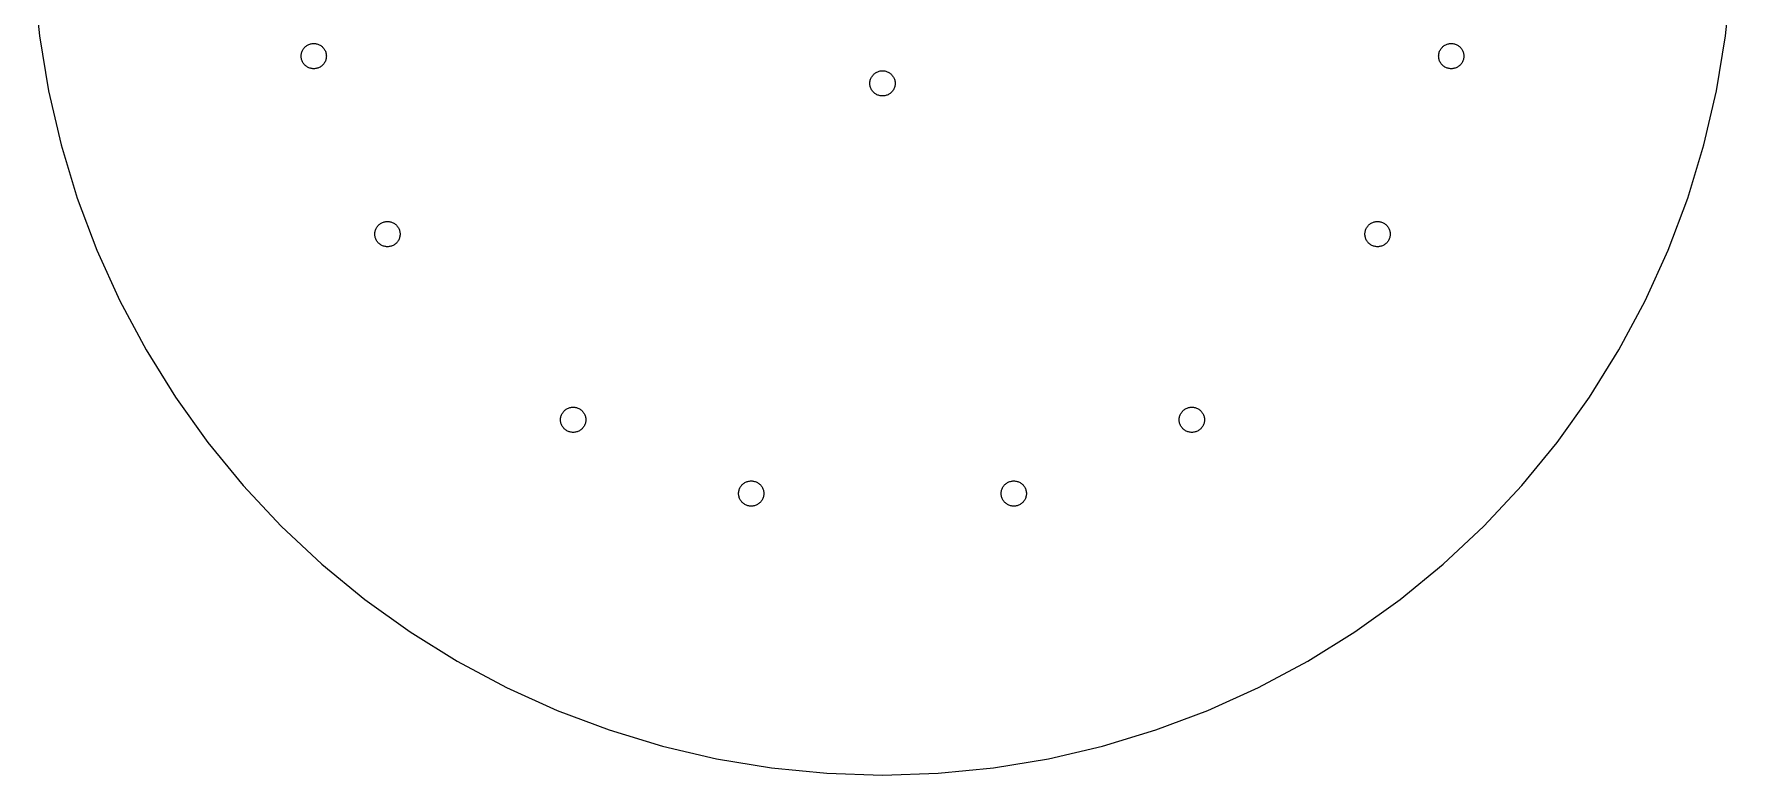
# Model space of a CAD drawing. Header units: metres. Extents: x -118 to 118, y -118 to 118.
# Drawn here: x -117.7 to 117.7, y -118 to -15.1 of the extents above; entities that cross this region are included whole.
import ezdxf

# ---------------------------------------------------------------- set-up
doc = ezdxf.new("R2010")
doc.units = ezdxf.units.M

msp = doc.modelspace()

# ---------------------------------------------------------------- linework, layer by layer
for p, q in [((-117.747, -7.71756), (-116.99, -15.4021)), ((116.99, -15.4021), (117.747, -7.71756)), ((-116.99, -15.4021), (-115.733, -23.0206)), ((-79.1524, -16.486), (-79.0384, -16.4748)), ((-79.0384, -16.4748), (-78.924, -16.471)), ((-78.924, -16.471), (-78.8095, -16.4748)), ((-78.8095, -16.4748), (-78.6955, -16.486)), ((78.6955, -16.486), (78.8095, -16.4748)), ((78.8095, -16.4748), (78.924, -16.471)), ((78.924, -16.471), (79.0384, -16.4748)), ((79.0384, -16.4748), (79.1524, -16.486)), ((115.733, -23.0206), (116.99, -15.4021)), ((-80.674, -18.221), (-80.6702, -18.1066)), ((-80.6702, -18.3355), (-80.674, -18.221)), ((-80.6702, -18.1066), (-80.659, -17.9926)), ((-80.659, -18.4494), (-80.6702, -18.3355)), ((-80.659, -17.9926), (-80.6403, -17.8796)), ((-80.6403, -18.5624), (-80.659, -18.4494)), ((-80.6403, -17.8796), (-80.6143, -17.7681)), ((-80.6143, -18.674), (-80.6403, -18.5624)), ((-80.6143, -17.7681), (-80.5811, -17.6585)), ((-80.5811, -18.7836), (-80.6143, -18.674)), ((-80.5811, -17.6585), (-80.5408, -17.5513)), ((-80.5408, -18.8907), (-80.5811, -18.7836)), ((-80.5408, -17.5513), (-80.4935, -17.447)), ((-80.4935, -17.447), (-80.4395, -17.346)), ((-80.4395, -17.346), (-80.379, -17.2488)), ((-80.379, -17.2488), (-80.3123, -17.1557)), ((-80.3123, -17.1557), (-80.2397, -17.0672)), ((-80.2397, -17.0672), (-80.1614, -16.9836)), ((-80.1614, -16.9836), (-80.0778, -16.9053)), ((-80.0778, -16.9053), (-79.9893, -16.8327)), ((-79.9893, -16.8327), (-79.8962, -16.766)), ((-79.8962, -16.766), (-79.799, -16.7055)), ((-79.799, -16.7055), (-79.698, -16.6515)), ((-79.698, -16.6515), (-79.5937, -16.6042)), ((-79.5937, -16.6042), (-79.4865, -16.5639)), ((-79.4865, -16.5639), (-79.3769, -16.5307)), ((-79.3769, -16.5307), (-79.2654, -16.5047)), ((-79.2654, -16.5047), (-79.1524, -16.486)), ((-78.6955, -16.486), (-78.5826, -16.5047)), ((-78.5826, -16.5047), (-78.471, -16.5307)), ((-78.471, -16.5307), (-78.3615, -16.5639)), ((-78.3615, -16.5639), (-78.2543, -16.6042)), ((-78.2543, -16.6042), (-78.15, -16.6515)), ((-78.15, -16.6515), (-78.049, -16.7055)), ((-78.049, -16.7055), (-77.9517, -16.766)), ((-77.9517, -16.766), (-77.8586, -16.8327)), ((-77.8586, -16.8327), (-77.7701, -16.9053)), ((-77.7701, -16.9053), (-77.6865, -16.9836)), ((-77.6865, -16.9836), (-77.6082, -17.0672)), ((-77.6082, -17.0672), (-77.5356, -17.1557)), ((-77.5356, -17.1557), (-77.4689, -17.2488)), ((-77.4689, -17.2488), (-77.4084, -17.346)), ((-77.4084, -17.346), (-77.3544, -17.447)), ((-77.3544, -17.447), (-77.3072, -17.5513)), ((-77.3072, -17.5513), (-77.2668, -17.6585)), ((-77.2668, -18.7836), (-77.3072, -18.8907)), ((-77.2668, -17.6585), (-77.2336, -17.7681)), ((-77.2336, -18.674), (-77.2668, -18.7836)), ((-77.2336, -17.7681), (-77.2076, -17.8796)), ((-77.2076, -18.5624), (-77.2336, -18.674)), ((-77.2076, -17.8796), (-77.1889, -17.9926)), ((-77.1889, -18.4494), (-77.2076, -18.5624)), ((-77.1889, -17.9926), (-77.1777, -18.1066)), ((-77.1777, -18.3355), (-77.1889, -18.4494)), ((-77.1777, -18.1066), (-77.174, -18.221)), ((-77.174, -18.221), (-77.1777, -18.3355)), ((77.174, -18.221), (77.1777, -18.1066)), ((77.1777, -18.3355), (77.174, -18.221)), ((77.1777, -18.1066), (77.1889, -17.9926)), ((77.1889, -18.4494), (77.1777, -18.3355)), ((77.1889, -17.9926), (77.2076, -17.8796)), ((77.2076, -18.5624), (77.1889, -18.4494)), ((77.2076, -17.8796), (77.2336, -17.7681)), ((77.2336, -18.674), (77.2076, -18.5624)), ((77.2336, -17.7681), (77.2668, -17.6585)), ((77.2668, -18.7836), (77.2336, -18.674)), ((77.2668, -17.6585), (77.3072, -17.5513)), ((77.3072, -18.8907), (77.2668, -18.7836)), ((77.3072, -17.5513), (77.3544, -17.447)), ((77.3544, -17.447), (77.4084, -17.346)), ((77.4084, -17.346), (77.4689, -17.2488)), ((77.4689, -17.2488), (77.5356, -17.1557)), ((77.5356, -17.1557), (77.6082, -17.0672)), ((77.6082, -17.0672), (77.6865, -16.9836)), ((77.6865, -16.9836), (77.7701, -16.9053)), ((77.7701, -16.9053), (77.8586, -16.8327)), ((77.8586, -16.8327), (77.9517, -16.766)), ((77.9517, -16.766), (78.049, -16.7055)), ((78.049, -16.7055), (78.15, -16.6515)), ((78.15, -16.6515), (78.2543, -16.6042)), ((78.2543, -16.6042), (78.3615, -16.5639)), ((78.3615, -16.5639), (78.471, -16.5307)), ((78.471, -16.5307), (78.5826, -16.5047)), ((78.5826, -16.5047), (78.6955, -16.486)), ((79.1524, -16.486), (79.2654, -16.5047)), ((79.2654, -16.5047), (79.3769, -16.5307)), ((79.3769, -16.5307), (79.4865, -16.5639)), ((79.4865, -16.5639), (79.5937, -16.6042)), ((79.5937, -16.6042), (79.698, -16.6515)), ((79.698, -16.6515), (79.799, -16.7055)), ((79.799, -16.7055), (79.8962, -16.766)), ((79.8962, -16.766), (79.9893, -16.8327)), ((79.9893, -16.8327), (80.0778, -16.9053)), ((80.0778, -16.9053), (80.1614, -16.9836)), ((80.1614, -16.9836), (80.2397, -17.0672)), ((80.2397, -17.0672), (80.3123, -17.1557)), ((80.3123, -17.1557), (80.379, -17.2488)), ((80.379, -17.2488), (80.4395, -17.346)), ((80.4395, -17.346), (80.4935, -17.447)), ((80.4935, -17.447), (80.5408, -17.5513)), ((80.5408, -17.5513), (80.5811, -17.6585)), ((80.5811, -18.7836), (80.5408, -18.8907)), ((80.5811, -17.6585), (80.6143, -17.7681)), ((80.6143, -18.674), (80.5811, -18.7836)), ((80.6143, -17.7681), (80.6403, -17.8796)), ((80.6403, -18.5624), (80.6143, -18.674)), ((80.6403, -17.8796), (80.659, -17.9926)), ((80.659, -18.4494), (80.6403, -18.5624)), ((80.659, -17.9926), (80.6702, -18.1066)), ((80.6702, -18.3355), (80.659, -18.4494)), ((80.6702, -18.1066), (80.674, -18.221)), ((80.674, -18.221), (80.6702, -18.3355)), ((-80.4935, -18.995), (-80.5408, -18.8907)), ((-80.4395, -19.096), (-80.4935, -18.995)), ((-80.379, -19.1933), (-80.4395, -19.096)), ((-80.3123, -19.2864), (-80.379, -19.1933)), ((-80.2397, -19.3749), (-80.3123, -19.2864)), ((-80.1614, -19.4585), (-80.2397, -19.3749)), ((-80.0778, -19.5367), (-80.1614, -19.4585)), ((-79.9893, -19.6094), (-80.0778, -19.5367)), ((-79.8962, -19.6761), (-79.9893, -19.6094)), ((-79.799, -19.7366), (-79.8962, -19.6761)), ((-79.698, -19.7906), (-79.799, -19.7366)), ((-79.5937, -19.8378), (-79.698, -19.7906)), ((-79.4865, -19.8782), (-79.5937, -19.8378)), ((-79.3769, -19.9114), (-79.4865, -19.8782)), ((-79.2654, -19.9374), (-79.3769, -19.9114)), ((-79.1524, -19.9561), (-79.2654, -19.9374)), ((-79.0384, -19.9673), (-79.1524, -19.9561)), ((-78.924, -19.971), (-79.0384, -19.9673)), ((-78.8095, -19.9673), (-78.924, -19.971)), ((-78.6955, -19.9561), (-78.8095, -19.9673)), ((-78.5826, -19.9374), (-78.6955, -19.9561)), ((-78.471, -19.9114), (-78.5826, -19.9374)), ((-78.3615, -19.8782), (-78.471, -19.9114)), ((-78.2543, -19.8378), (-78.3615, -19.8782)), ((-78.15, -19.7906), (-78.2543, -19.8378)), ((-78.049, -19.7366), (-78.15, -19.7906)), ((-77.9517, -19.6761), (-78.049, -19.7366)), ((-77.8586, -19.6094), (-77.9517, -19.6761)), ((-77.7701, -19.5367), (-77.8586, -19.6094)), ((-77.6865, -19.4585), (-77.7701, -19.5367)), ((-77.6082, -19.3749), (-77.6865, -19.4585)), ((-77.5356, -19.2864), (-77.6082, -19.3749)), ((-77.4689, -19.1933), (-77.5356, -19.2864)), ((-77.4084, -19.096), (-77.4689, -19.1933)), ((-77.3544, -18.995), (-77.4084, -19.096)), ((-77.3072, -18.8907), (-77.3544, -18.995)), ((-1.56952, -21.226), (-1.51553, -21.125)), ((-1.51553, -21.125), (-1.45506, -21.0277)), ((-1.45506, -21.0277), (-1.38837, -20.9347)), ((-1.38837, -20.9347), (-1.31572, -20.8461)), ((-1.31572, -20.8461), (-1.23743, -20.7626)), ((-1.23743, -20.7626), (-1.15385, -20.6843)), ((-1.15385, -20.6843), (-1.06532, -20.6116)), ((-1.06532, -20.6116), (-0.972244, -20.5449)), ((-0.972244, -20.5449), (-0.875, -20.4845)), ((-0.875, -20.4845), (-0.774002, -20.4305)), ((-0.774002, -20.4305), (-0.669693, -20.3832)), ((-0.669693, -20.3832), (-0.562515, -20.3429)), ((-0.562515, -20.3429), (-0.452927, -20.3096)), ((-0.452927, -20.3096), (-0.3414, -20.2836)), ((-0.3414, -20.2836), (-0.228409, -20.265)), ((-0.228409, -20.265), (-0.114441, -20.2537)), ((-0.114441, -20.2537), (0, -20.25)), ((0, -20.25), (0.114441, -20.2537)), ((0.114441, -20.2537), (0.228409, -20.265)), ((0.228409, -20.265), (0.3414, -20.2836)), ((0.3414, -20.2836), (0.452927, -20.3096)), ((0.452927, -20.3096), (0.562515, -20.3429)), ((0.562515, -20.3429), (0.669693, -20.3832)), ((0.669693, -20.3832), (0.774002, -20.4305)), ((0.774002, -20.4305), (0.875, -20.4845)), ((0.875, -20.4845), (0.972244, -20.5449)), ((0.972244, -20.5449), (1.06532, -20.6116)), ((1.06532, -20.6116), (1.15385, -20.6843)), ((1.15385, -20.6843), (1.23743, -20.7626)), ((1.23743, -20.7626), (1.31572, -20.8461)), ((1.31572, -20.8461), (1.38837, -20.9347)), ((1.38837, -20.9347), (1.45506, -21.0277)), ((1.45506, -21.0277), (1.51553, -21.125)), ((1.51553, -21.125), (1.56952, -21.226)), ((77.3544, -18.995), (77.3072, -18.8907)), ((77.4084, -19.096), (77.3544, -18.995)), ((77.4689, -19.1933), (77.4084, -19.096)), ((77.5356, -19.2864), (77.4689, -19.1933)), ((77.6082, -19.3749), (77.5356, -19.2864)), ((77.6865, -19.4585), (77.6082, -19.3749)), ((77.7701, -19.5367), (77.6865, -19.4585)), ((77.8586, -19.6094), (77.7701, -19.5367)), ((77.9517, -19.6761), (77.8586, -19.6094)), ((78.049, -19.7366), (77.9517, -19.6761)), ((78.15, -19.7906), (78.049, -19.7366)), ((78.2543, -19.8378), (78.15, -19.7906)), ((78.3615, -19.8782), (78.2543, -19.8378)), ((78.471, -19.9114), (78.3615, -19.8782)), ((78.5826, -19.9374), (78.471, -19.9114)), ((78.6955, -19.9561), (78.5826, -19.9374)), ((78.8095, -19.9673), (78.6955, -19.9561)), ((78.924, -19.971), (78.8095, -19.9673)), ((79.0384, -19.9673), (78.924, -19.971)), ((79.1524, -19.9561), (79.0384, -19.9673)), ((79.2654, -19.9374), (79.1524, -19.9561)), ((79.3769, -19.9114), (79.2654, -19.9374)), ((79.4865, -19.8782), (79.3769, -19.9114)), ((79.5937, -19.8378), (79.4865, -19.8782)), ((79.698, -19.7906), (79.5937, -19.8378)), ((79.799, -19.7366), (79.698, -19.7906)), ((79.8962, -19.6761), (79.799, -19.7366)), ((79.9893, -19.6094), (79.8962, -19.6761)), ((80.0778, -19.5367), (79.9893, -19.6094)), ((80.1614, -19.4585), (80.0778, -19.5367)), ((80.2397, -19.3749), (80.1614, -19.4585)), ((80.3123, -19.2864), (80.2397, -19.3749)), ((80.379, -19.1933), (80.3123, -19.2864)), ((80.4395, -19.096), (80.379, -19.1933)), ((80.4935, -18.995), (80.4395, -19.096)), ((80.5408, -18.8907), (80.4935, -18.995)), ((-115.733, -23.0206), (-113.979, -30.5406)), ((-1.75, -22), (-1.74625, -21.8855)), ((-1.74625, -22.1144), (-1.75, -22)), ((-1.74625, -21.8855), (-1.73502, -21.7716)), ((-1.73502, -22.2284), (-1.74625, -22.1144)), ((-1.73502, -21.7716), (-1.71637, -21.6586)), ((-1.71637, -22.3414), (-1.73502, -22.2284)), ((-1.71637, -21.6586), (-1.69037, -21.5471)), ((-1.69037, -22.4529), (-1.71637, -22.3414)), ((-1.69037, -21.5471), (-1.65712, -21.4375)), ((-1.65712, -22.5625), (-1.69037, -22.4529)), ((-1.65712, -21.4375), (-1.61678, -21.3303)), ((-1.61678, -22.6697), (-1.65712, -22.5625)), ((-1.61678, -21.3303), (-1.56952, -21.226)), ((-1.56952, -22.774), (-1.61678, -22.6697)), ((-1.51553, -22.875), (-1.56952, -22.774)), ((-1.45506, -22.9722), (-1.51553, -22.875)), ((-1.38837, -23.0653), (-1.45506, -22.9722)), ((-1.31572, -23.1539), (-1.38837, -23.0653)), ((-1.23743, -23.2374), (-1.31572, -23.1539)), ((-1.15385, -23.3157), (-1.23743, -23.2374)), ((-1.06532, -23.3884), (-1.15385, -23.3157)), ((-0.972244, -23.4551), (-1.06532, -23.3884)), ((-0.875, -23.5155), (-0.972244, -23.4551)), ((-0.774002, -23.5695), (-0.875, -23.5155)), ((0.875, -23.5155), (0.774002, -23.5695)), ((0.972244, -23.4551), (0.875, -23.5155)), ((1.06532, -23.3884), (0.972244, -23.4551)), ((1.15385, -23.3157), (1.06532, -23.3884)), ((1.23743, -23.2374), (1.15385, -23.3157)), ((1.31572, -23.1539), (1.23743, -23.2374)), ((1.38837, -23.0653), (1.31572, -23.1539)), ((1.45506, -22.9722), (1.38837, -23.0653)), ((1.51553, -22.875), (1.45506, -22.9722)), ((1.56952, -22.774), (1.51553, -22.875)), ((1.56952, -21.226), (1.61678, -21.3303)), ((1.61678, -22.6697), (1.56952, -22.774)), ((1.61678, -21.3303), (1.65712, -21.4375)), ((1.65712, -22.5625), (1.61678, -22.6697)), ((1.65712, -21.4375), (1.69037, -21.5471)), ((1.69037, -22.4529), (1.65712, -22.5625)), ((1.69037, -21.5471), (1.71637, -21.6586)), ((1.71637, -22.3414), (1.69037, -22.4529)), ((1.71637, -21.6586), (1.73502, -21.7716)), ((1.73502, -22.2284), (1.71637, -22.3414)), ((1.73502, -21.7716), (1.74625, -21.8855)), ((1.74625, -22.1144), (1.73502, -22.2284)), ((1.74625, -21.8855), (1.75, -22)), ((1.75, -22), (1.74625, -22.1144)), ((113.979, -30.5406), (115.733, -23.0206)), ((-0.669693, -23.6168), (-0.774002, -23.5695)), ((-0.562515, -23.6571), (-0.669693, -23.6168)), ((-0.452927, -23.6904), (-0.562515, -23.6571)), ((-0.3414, -23.7164), (-0.452927, -23.6904)), ((-0.228409, -23.735), (-0.3414, -23.7164)), ((-0.114441, -23.7462), (-0.228409, -23.735)), ((0, -23.75), (-0.114441, -23.7462)), ((0.114441, -23.7462), (0, -23.75)), ((0.228409, -23.735), (0.114441, -23.7462)), ((0.3414, -23.7164), (0.228409, -23.735)), ((0.452927, -23.6904), (0.3414, -23.7164)), ((0.562515, -23.6571), (0.452927, -23.6904)), ((0.669693, -23.6168), (0.562515, -23.6571)), ((0.774002, -23.5695), (0.669693, -23.6168)), ((-113.979, -30.5406), (-111.738, -37.9299)), ((111.738, -37.9299), (113.979, -30.5406)), ((-111.738, -37.9299), (-109.018, -45.1566)), ((109.018, -45.1566), (111.738, -37.9299)), ((-70.3823, -42.4705), (-70.349, -42.3609)), ((-70.349, -42.3609), (-70.3087, -42.2538)), ((-70.3087, -42.2538), (-70.2614, -42.1494)), ((-70.2614, -42.1494), (-70.2074, -42.0484)), ((-70.2074, -42.0484), (-70.147, -41.9512)), ((-70.147, -41.9512), (-70.0803, -41.8581)), ((-70.0803, -41.8581), (-70.0076, -41.7696)), ((-70.0076, -41.7696), (-69.9293, -41.686)), ((-69.9293, -41.686), (-69.8457, -41.6077)), ((-69.8457, -41.6077), (-69.7572, -41.5351)), ((-69.7572, -41.5351), (-69.6641, -41.4684)), ((-69.6641, -41.4684), (-69.5669, -41.4079)), ((-69.5669, -41.4079), (-69.4659, -41.3539)), ((-69.4659, -41.3539), (-69.3616, -41.3067)), ((-69.3616, -41.3067), (-69.2544, -41.2663)), ((-69.2544, -41.2663), (-69.1448, -41.2331)), ((-69.1448, -41.2331), (-69.0333, -41.2071)), ((-69.0333, -41.2071), (-68.9203, -41.1884)), ((-68.9203, -41.1884), (-68.8064, -41.1772)), ((-68.8064, -41.1772), (-68.6919, -41.1734)), ((-68.6919, -41.1734), (-68.5774, -41.1772)), ((-68.5774, -41.1772), (-68.4635, -41.1884)), ((-68.4635, -41.1884), (-68.3505, -41.2071)), ((-68.3505, -41.2071), (-68.239, -41.2331)), ((-68.239, -41.2331), (-68.1294, -41.2663)), ((-68.1294, -41.2663), (-68.0222, -41.3067)), ((-68.0222, -41.3067), (-67.9179, -41.3539)), ((-67.9179, -41.3539), (-67.8169, -41.4079)), ((-67.8169, -41.4079), (-67.7196, -41.4684)), ((-67.7196, -41.4684), (-67.6266, -41.5351)), ((-67.6266, -41.5351), (-67.538, -41.6077)), ((-67.538, -41.6077), (-67.4545, -41.686)), ((-67.4545, -41.686), (-67.3762, -41.7696)), ((-67.3762, -41.7696), (-67.3035, -41.8581)), ((-67.3035, -41.8581), (-67.2368, -41.9512)), ((-67.2368, -41.9512), (-67.1763, -42.0484)), ((-67.1763, -42.0484), (-67.1224, -42.1494)), ((-67.1224, -42.1494), (-67.0751, -42.2538)), ((-67.0751, -42.2538), (-67.0348, -42.3609)), ((-67.0348, -42.3609), (-67.0015, -42.4705)), ((67.0015, -42.4705), (67.0348, -42.3609)), ((67.0348, -42.3609), (67.0751, -42.2538)), ((67.0751, -42.2538), (67.1224, -42.1494)), ((67.1224, -42.1494), (67.1763, -42.0484)), ((67.1763, -42.0484), (67.2368, -41.9512)), ((67.2368, -41.9512), (67.3035, -41.8581)), ((67.3035, -41.8581), (67.3762, -41.7696)), ((67.3762, -41.7696), (67.4545, -41.686)), ((67.4545, -41.686), (67.538, -41.6077)), ((67.538, -41.6077), (67.6266, -41.5351)), ((67.6266, -41.5351), (67.7196, -41.4684)), ((67.7196, -41.4684), (67.8169, -41.4079)), ((67.8169, -41.4079), (67.9179, -41.3539)), ((67.9179, -41.3539), (68.0222, -41.3067)), ((68.0222, -41.3067), (68.1294, -41.2663)), ((68.1294, -41.2663), (68.239, -41.2331)), ((68.239, -41.2331), (68.3505, -41.2071)), ((68.3505, -41.2071), (68.4635, -41.1884)), ((68.4635, -41.1884), (68.5774, -41.1772)), ((68.5774, -41.1772), (68.6919, -41.1734)), ((68.6919, -41.1734), (68.8064, -41.1772)), ((68.8064, -41.1772), (68.9203, -41.1884)), ((68.9203, -41.1884), (69.0333, -41.2071)), ((69.0333, -41.2071), (69.1448, -41.2331)), ((69.1448, -41.2331), (69.2544, -41.2663)), ((69.2544, -41.2663), (69.3616, -41.3067)), ((69.3616, -41.3067), (69.4659, -41.3539)), ((69.4659, -41.3539), (69.5669, -41.4079)), ((69.5669, -41.4079), (69.6641, -41.4684)), ((69.6641, -41.4684), (69.7572, -41.5351)), ((69.7572, -41.5351), (69.8457, -41.6077)), ((69.8457, -41.6077), (69.9293, -41.686)), ((69.9293, -41.686), (70.0076, -41.7696)), ((70.0076, -41.7696), (70.0803, -41.8581)), ((70.0803, -41.8581), (70.147, -41.9512)), ((70.147, -41.9512), (70.2074, -42.0484)), ((70.2074, -42.0484), (70.2614, -42.1494)), ((70.2614, -42.1494), (70.3087, -42.2538)), ((70.3087, -42.2538), (70.349, -42.3609)), ((70.349, -42.3609), (70.3823, -42.4705)), ((-70.4419, -42.9234), (-70.4381, -42.809)), ((-70.4381, -43.0379), (-70.4419, -42.9234)), ((-70.4381, -42.809), (-70.4269, -42.695)), ((-70.4269, -43.1519), (-70.4381, -43.0379)), ((-70.4269, -42.695), (-70.4083, -42.582)), ((-70.4083, -43.2649), (-70.4269, -43.1519)), ((-70.4083, -42.582), (-70.3823, -42.4705)), ((-70.3823, -43.3764), (-70.4083, -43.2649)), ((-70.349, -43.486), (-70.3823, -43.3764)), ((-70.3087, -43.5932), (-70.349, -43.486)), ((-70.2614, -43.6975), (-70.3087, -43.5932)), ((-70.2074, -43.7984), (-70.2614, -43.6975)), ((-70.147, -43.8957), (-70.2074, -43.7984)), ((-70.0803, -43.9888), (-70.147, -43.8957)), ((-70.0076, -44.0773), (-70.0803, -43.9888)), ((-69.9293, -44.1609), (-70.0076, -44.0773)), ((-69.8457, -44.2392), (-69.9293, -44.1609)), ((-69.7572, -44.3118), (-69.8457, -44.2392)), ((-69.6641, -44.3785), (-69.7572, -44.3118)), ((-69.5669, -44.439), (-69.6641, -44.3785)), ((-69.4659, -44.493), (-69.5669, -44.439)), ((-69.3616, -44.5402), (-69.4659, -44.493)), ((-69.2544, -44.5806), (-69.3616, -44.5402)), ((-69.1448, -44.6138), (-69.2544, -44.5806)), ((-69.0333, -44.6398), (-69.1448, -44.6138)), ((-68.9203, -44.6585), (-69.0333, -44.6398)), ((-68.8064, -44.6697), (-68.9203, -44.6585)), ((-68.6919, -44.6734), (-68.8064, -44.6697)), ((-68.5774, -44.6697), (-68.6919, -44.6734)), ((-68.4635, -44.6585), (-68.5774, -44.6697)), ((-68.3505, -44.6398), (-68.4635, -44.6585)), ((-68.239, -44.6138), (-68.3505, -44.6398)), ((-68.1294, -44.5806), (-68.239, -44.6138)), ((-68.0222, -44.5402), (-68.1294, -44.5806)), ((-67.9179, -44.493), (-68.0222, -44.5402)), ((-67.8169, -44.439), (-67.9179, -44.493)), ((-67.7196, -44.3785), (-67.8169, -44.439)), ((-67.6266, -44.3118), (-67.7196, -44.3785)), ((-67.538, -44.2392), (-67.6266, -44.3118)), ((-67.4545, -44.1609), (-67.538, -44.2392)), ((-67.3762, -44.0773), (-67.4545, -44.1609)), ((-67.3035, -43.9888), (-67.3762, -44.0773)), ((-67.2368, -43.8957), (-67.3035, -43.9888)), ((-67.1763, -43.7984), (-67.2368, -43.8957)), ((-67.1224, -43.6975), (-67.1763, -43.7984)), ((-67.0751, -43.5932), (-67.1224, -43.6975)), ((-67.0348, -43.486), (-67.0751, -43.5932)), ((-67.0015, -43.3764), (-67.0348, -43.486)), ((-67.0015, -42.4705), (-66.9755, -42.582)), ((-66.9755, -43.2649), (-67.0015, -43.3764)), ((-66.9755, -42.582), (-66.9569, -42.695)), ((-66.9569, -43.1519), (-66.9755, -43.2649)), ((-66.9569, -42.695), (-66.9456, -42.809)), ((-66.9456, -43.0379), (-66.9569, -43.1519)), ((-66.9456, -42.809), (-66.9419, -42.9234)), ((-66.9419, -42.9234), (-66.9456, -43.0379)), ((66.9419, -42.9234), (66.9456, -42.809)), ((66.9456, -43.0379), (66.9419, -42.9234)), ((66.9456, -42.809), (66.9569, -42.695)), ((66.9569, -43.1519), (66.9456, -43.0379)), ((66.9569, -42.695), (66.9755, -42.582)), ((66.9755, -43.2649), (66.9569, -43.1519)), ((66.9755, -42.582), (67.0015, -42.4705)), ((67.0015, -43.3764), (66.9755, -43.2649)), ((67.0348, -43.486), (67.0015, -43.3764)), ((67.0751, -43.5932), (67.0348, -43.486)), ((67.1224, -43.6975), (67.0751, -43.5932)), ((67.1763, -43.7984), (67.1224, -43.6975)), ((67.2368, -43.8957), (67.1763, -43.7984)), ((67.3035, -43.9888), (67.2368, -43.8957)), ((67.3762, -44.0773), (67.3035, -43.9888)), ((67.4545, -44.1609), (67.3762, -44.0773)), ((67.538, -44.2392), (67.4545, -44.1609)), ((67.6266, -44.3118), (67.538, -44.2392)), ((67.7196, -44.3785), (67.6266, -44.3118)), ((67.8169, -44.439), (67.7196, -44.3785)), ((67.9179, -44.493), (67.8169, -44.439)), ((68.0222, -44.5402), (67.9179, -44.493)), ((68.1294, -44.5806), (68.0222, -44.5402)), ((68.239, -44.6138), (68.1294, -44.5806)), ((68.3505, -44.6398), (68.239, -44.6138)), ((68.4635, -44.6585), (68.3505, -44.6398)), ((68.5774, -44.6697), (68.4635, -44.6585)), ((68.6919, -44.6734), (68.5774, -44.6697)), ((68.8064, -44.6697), (68.6919, -44.6734)), ((68.9203, -44.6585), (68.8064, -44.6697)), ((69.0333, -44.6398), (68.9203, -44.6585)), ((69.1448, -44.6138), (69.0333, -44.6398)), ((69.2544, -44.5806), (69.1448, -44.6138)), ((69.3616, -44.5402), (69.2544, -44.5806)), ((69.4659, -44.493), (69.3616, -44.5402)), ((69.5669, -44.439), (69.4659, -44.493)), ((69.6641, -44.3785), (69.5669, -44.439)), ((69.7572, -44.3118), (69.6641, -44.3785)), ((69.8457, -44.2392), (69.7572, -44.3118)), ((69.9293, -44.1609), (69.8457, -44.2392)), ((70.0076, -44.0773), (69.9293, -44.1609)), ((70.0803, -43.9888), (70.0076, -44.0773)), ((70.147, -43.8957), (70.0803, -43.9888)), ((70.2074, -43.7984), (70.147, -43.8957)), ((70.2614, -43.6975), (70.2074, -43.7984)), ((70.3087, -43.5932), (70.2614, -43.6975)), ((70.349, -43.486), (70.3087, -43.5932)), ((70.3823, -43.3764), (70.349, -43.486)), ((70.3823, -42.4705), (70.4083, -42.582)), ((70.4083, -43.2649), (70.3823, -43.3764)), ((70.4083, -42.582), (70.4269, -42.695)), ((70.4269, -43.1519), (70.4083, -43.2649)), ((70.4269, -42.695), (70.4381, -42.809)), ((70.4381, -43.0379), (70.4269, -43.1519)), ((70.4381, -42.809), (70.4419, -42.9234)), ((70.4419, -42.9234), (70.4381, -43.0379)), ((-109.018, -45.1566), (-105.831, -52.1901)), ((105.831, -52.1901), (109.018, -45.1566)), ((-105.831, -52.1901), (-102.191, -59)), ((102.191, -59), (105.831, -52.1901)), ((-102.191, -59), (-98.1134, -65.5573)), ((98.1134, -65.5573), (102.191, -59)), ((-98.1134, -65.5573), (-93.6157, -71.8338)), ((93.6157, -71.8338), (98.1134, -65.5573)), ((-44.6398, -68.3505), (-44.6138, -68.239)), ((-44.6138, -68.239), (-44.5806, -68.1294)), ((-44.5806, -68.1294), (-44.5402, -68.0222)), ((-44.5402, -68.0222), (-44.493, -67.9179)), ((-44.493, -67.9179), (-44.439, -67.8169)), ((-44.439, -67.8169), (-44.3785, -67.7196)), ((-44.3785, -67.7196), (-44.3118, -67.6266)), ((-44.3118, -67.6266), (-44.2392, -67.538)), ((-44.2392, -67.538), (-44.1609, -67.4545)), ((-44.1609, -67.4545), (-44.0773, -67.3762)), ((-44.0773, -67.3762), (-43.9888, -67.3035)), ((-43.9888, -67.3035), (-43.8957, -67.2368)), ((-43.8957, -67.2368), (-43.7984, -67.1763)), ((-43.7984, -67.1763), (-43.6975, -67.1224)), ((-43.6975, -67.1224), (-43.5932, -67.0751)), ((-43.5932, -67.0751), (-43.486, -67.0348)), ((-43.486, -67.0348), (-43.3764, -67.0015)), ((-43.3764, -67.0015), (-43.2649, -66.9755)), ((-43.2649, -66.9755), (-43.1519, -66.9569)), ((-43.1519, -66.9569), (-43.0379, -66.9456)), ((-43.0379, -66.9456), (-42.9234, -66.9419)), ((-42.9234, -66.9419), (-42.809, -66.9456)), ((-42.809, -66.9456), (-42.695, -66.9569)), ((-42.695, -66.9569), (-42.582, -66.9755)), ((-42.582, -66.9755), (-42.4705, -67.0015)), ((-42.4705, -67.0015), (-42.3609, -67.0348)), ((-42.3609, -67.0348), (-42.2538, -67.0751)), ((-42.2538, -67.0751), (-42.1494, -67.1224)), ((-42.1494, -67.1224), (-42.0484, -67.1763)), ((-42.0484, -67.1763), (-41.9512, -67.2368)), ((-41.9512, -67.2368), (-41.8581, -67.3035)), ((-41.8581, -67.3035), (-41.7696, -67.3762)), ((-41.7696, -67.3762), (-41.686, -67.4545)), ((-41.686, -67.4545), (-41.6077, -67.538)), ((-41.6077, -67.538), (-41.5351, -67.6266)), ((-41.5351, -67.6266), (-41.4684, -67.7196)), ((-41.4684, -67.7196), (-41.4079, -67.8169)), ((-41.4079, -67.8169), (-41.3539, -67.9179)), ((-41.3539, -67.9179), (-41.3067, -68.0222)), ((-41.3067, -68.0222), (-41.2663, -68.1294)), ((-41.2663, -68.1294), (-41.2331, -68.239)), ((-41.2331, -68.239), (-41.2071, -68.3505)), ((41.2071, -68.3505), (41.2331, -68.239)), ((41.2331, -68.239), (41.2663, -68.1294)), ((41.2663, -68.1294), (41.3067, -68.0222)), ((41.3067, -68.0222), (41.3539, -67.9179)), ((41.3539, -67.9179), (41.4079, -67.8169)), ((41.4079, -67.8169), (41.4684, -67.7196)), ((41.4684, -67.7196), (41.5351, -67.6266)), ((41.5351, -67.6266), (41.6077, -67.538)), ((41.6077, -67.538), (41.686, -67.4545)), ((41.686, -67.4545), (41.7696, -67.3762)), ((41.7696, -67.3762), (41.8581, -67.3035)), ((41.8581, -67.3035), (41.9512, -67.2368)), ((41.9512, -67.2368), (42.0484, -67.1763)), ((42.0484, -67.1763), (42.1494, -67.1224)), ((42.1494, -67.1224), (42.2538, -67.0751)), ((42.2538, -67.0751), (42.3609, -67.0348)), ((42.3609, -67.0348), (42.4705, -67.0015)), ((42.4705, -67.0015), (42.582, -66.9755)), ((42.582, -66.9755), (42.695, -66.9569)), ((42.695, -66.9569), (42.809, -66.9456)), ((42.809, -66.9456), (42.9234, -66.9419)), ((42.9234, -66.9419), (43.0379, -66.9456)), ((43.0379, -66.9456), (43.1519, -66.9569)), ((43.1519, -66.9569), (43.2649, -66.9755)), ((43.2649, -66.9755), (43.3764, -67.0015)), ((43.3764, -67.0015), (43.486, -67.0348)), ((43.486, -67.0348), (43.5932, -67.0751)), ((43.5932, -67.0751), (43.6975, -67.1224)), ((43.6975, -67.1224), (43.7984, -67.1763)), ((43.7984, -67.1763), (43.8957, -67.2368)), ((43.8957, -67.2368), (43.9888, -67.3035)), ((43.9888, -67.3035), (44.0773, -67.3762)), ((44.0773, -67.3762), (44.1609, -67.4545)), ((44.1609, -67.4545), (44.2392, -67.538)), ((44.2392, -67.538), (44.3118, -67.6266)), ((44.3118, -67.6266), (44.3785, -67.7196)), ((44.3785, -67.7196), (44.439, -67.8169)), ((44.439, -67.8169), (44.493, -67.9179)), ((44.493, -67.9179), (44.5402, -68.0222)), ((44.5402, -68.0222), (44.5806, -68.1294)), ((44.5806, -68.1294), (44.6138, -68.239)), ((44.6138, -68.239), (44.6398, -68.3505)), ((-44.6734, -68.6919), (-44.6697, -68.5774)), ((-44.6697, -68.8064), (-44.6734, -68.6919)), ((-44.6697, -68.5774), (-44.6585, -68.4635)), ((-44.6585, -68.9203), (-44.6697, -68.8064)), ((-44.6585, -68.4635), (-44.6398, -68.3505)), ((-44.6398, -69.0333), (-44.6585, -68.9203)), ((-44.6138, -69.1448), (-44.6398, -69.0333)), ((-44.5806, -69.2544), (-44.6138, -69.1448)), ((-44.5402, -69.3616), (-44.5806, -69.2544)), ((-44.493, -69.4659), (-44.5402, -69.3616)), ((-44.439, -69.5669), (-44.493, -69.4659)), ((-44.3785, -69.6641), (-44.439, -69.5669)), ((-44.3118, -69.7572), (-44.3785, -69.6641)), ((-44.2392, -69.8457), (-44.3118, -69.7572)), ((-44.1609, -69.9293), (-44.2392, -69.8457)), ((-44.0773, -70.0076), (-44.1609, -69.9293)), ((-43.9888, -70.0803), (-44.0773, -70.0076)), ((-43.8957, -70.147), (-43.9888, -70.0803)), ((-43.7984, -70.2074), (-43.8957, -70.147)), ((-43.6975, -70.2614), (-43.7984, -70.2074)), ((-43.5932, -70.3087), (-43.6975, -70.2614)), ((-43.486, -70.349), (-43.5932, -70.3087)), ((-43.3764, -70.3823), (-43.486, -70.349)), ((-43.2649, -70.4083), (-43.3764, -70.3823)), ((-43.1519, -70.4269), (-43.2649, -70.4083)), ((-43.0379, -70.4381), (-43.1519, -70.4269)), ((-42.9234, -70.4419), (-43.0379, -70.4381)), ((-42.809, -70.4381), (-42.9234, -70.4419)), ((-42.695, -70.4269), (-42.809, -70.4381)), ((-42.582, -70.4083), (-42.695, -70.4269)), ((-42.4705, -70.3823), (-42.582, -70.4083)), ((-42.3609, -70.349), (-42.4705, -70.3823)), ((-42.2538, -70.3087), (-42.3609, -70.349)), ((-42.1494, -70.2614), (-42.2538, -70.3087)), ((-42.0484, -70.2074), (-42.1494, -70.2614)), ((-41.9512, -70.147), (-42.0484, -70.2074)), ((-41.8581, -70.0803), (-41.9512, -70.147)), ((-41.7696, -70.0076), (-41.8581, -70.0803)), ((-41.686, -69.9293), (-41.7696, -70.0076)), ((-41.6077, -69.8457), (-41.686, -69.9293)), ((-41.5351, -69.7572), (-41.6077, -69.8457)), ((-41.4684, -69.6641), (-41.5351, -69.7572)), ((-41.4079, -69.5669), (-41.4684, -69.6641)), ((-41.3539, -69.4659), (-41.4079, -69.5669)), ((-41.3067, -69.3616), (-41.3539, -69.4659)), ((-41.2663, -69.2544), (-41.3067, -69.3616)), ((-41.2331, -69.1448), (-41.2663, -69.2544)), ((-41.2071, -69.0333), (-41.2331, -69.1448)), ((-41.2071, -68.3505), (-41.1884, -68.4635)), ((-41.1884, -68.9203), (-41.2071, -69.0333)), ((-41.1884, -68.4635), (-41.1772, -68.5774)), ((-41.1772, -68.8064), (-41.1884, -68.9203)), ((-41.1772, -68.5774), (-41.1734, -68.6919)), ((-41.1734, -68.6919), (-41.1772, -68.8064)), ((41.1734, -68.6919), (41.1772, -68.5774)), ((41.1772, -68.8064), (41.1734, -68.6919)), ((41.1772, -68.5774), (41.1884, -68.4635)), ((41.1884, -68.9203), (41.1772, -68.8064)), ((41.1884, -68.4635), (41.2071, -68.3505)), ((41.2071, -69.0333), (41.1884, -68.9203)), ((41.2331, -69.1448), (41.2071, -69.0333)), ((41.2663, -69.2544), (41.2331, -69.1448)), ((41.3067, -69.3616), (41.2663, -69.2544)), ((41.3539, -69.4659), (41.3067, -69.3616)), ((41.4079, -69.5669), (41.3539, -69.4659)), ((41.4684, -69.6641), (41.4079, -69.5669)), ((41.5351, -69.7572), (41.4684, -69.6641)), ((41.6077, -69.8457), (41.5351, -69.7572)), ((41.686, -69.9293), (41.6077, -69.8457)), ((41.7696, -70.0076), (41.686, -69.9293)), ((41.8581, -70.0803), (41.7696, -70.0076)), ((41.9512, -70.147), (41.8581, -70.0803)), ((42.0484, -70.2074), (41.9512, -70.147)), ((42.1494, -70.2614), (42.0484, -70.2074)), ((42.2538, -70.3087), (42.1494, -70.2614)), ((42.3609, -70.349), (42.2538, -70.3087)), ((42.4705, -70.3823), (42.3609, -70.349)), ((42.582, -70.4083), (42.4705, -70.3823)), ((42.695, -70.4269), (42.582, -70.4083)), ((42.809, -70.4381), (42.695, -70.4269)), ((42.9234, -70.4419), (42.809, -70.4381)), ((43.0379, -70.4381), (42.9234, -70.4419)), ((43.1519, -70.4269), (43.0379, -70.4381)), ((43.2649, -70.4083), (43.1519, -70.4269)), ((43.3764, -70.3823), (43.2649, -70.4083)), ((43.486, -70.349), (43.3764, -70.3823)), ((43.5932, -70.3087), (43.486, -70.349)), ((43.6975, -70.2614), (43.5932, -70.3087)), ((43.7984, -70.2074), (43.6975, -70.2614)), ((43.8957, -70.147), (43.7984, -70.2074)), ((43.9888, -70.0803), (43.8957, -70.147)), ((44.0773, -70.0076), (43.9888, -70.0803)), ((44.1609, -69.9293), (44.0773, -70.0076)), ((44.2392, -69.8457), (44.1609, -69.9293)), ((44.3118, -69.7572), (44.2392, -69.8457)), ((44.3785, -69.6641), (44.3118, -69.7572)), ((44.439, -69.5669), (44.3785, -69.6641)), ((44.493, -69.4659), (44.439, -69.5669)), ((44.5402, -69.3616), (44.493, -69.4659)), ((44.5806, -69.2544), (44.5402, -69.3616)), ((44.6138, -69.1448), (44.5806, -69.2544)), ((44.6398, -69.0333), (44.6138, -69.1448)), ((44.6398, -68.3505), (44.6585, -68.4635)), ((44.6585, -68.9203), (44.6398, -69.0333)), ((44.6585, -68.4635), (44.6697, -68.5774)), ((44.6697, -68.8064), (44.6585, -68.9203)), ((44.6697, -68.5774), (44.6734, -68.6919)), ((44.6734, -68.6919), (44.6697, -68.8064)), ((-93.6157, -71.8338), (-88.7171, -77.8028)), ((88.7171, -77.8028), (93.6157, -71.8338)), ((-19.5367, -77.7701), (-19.4585, -77.6865)), ((-19.4585, -77.6865), (-19.3749, -77.6082)), ((-19.3749, -77.6082), (-19.2864, -77.5356)), ((-19.2864, -77.5356), (-19.1933, -77.4689)), ((-19.1933, -77.4689), (-19.096, -77.4084)), ((-19.096, -77.4084), (-18.995, -77.3544)), ((-18.995, -77.3544), (-18.8907, -77.3072)), ((-18.8907, -77.3072), (-18.7836, -77.2668)), ((-18.7836, -77.2668), (-18.674, -77.2336)), ((-18.674, -77.2336), (-18.5624, -77.2076)), ((-18.5624, -77.2076), (-18.4494, -77.1889)), ((-18.4494, -77.1889), (-18.3355, -77.1777)), ((-18.3355, -77.1777), (-18.221, -77.174)), ((-18.221, -77.174), (-18.1066, -77.1777)), ((-18.1066, -77.1777), (-17.9926, -77.1889)), ((-17.9926, -77.1889), (-17.8796, -77.2076)), ((-17.8796, -77.2076), (-17.7681, -77.2336)), ((-17.7681, -77.2336), (-17.6585, -77.2668)), ((-17.6585, -77.2668), (-17.5513, -77.3072)), ((-17.5513, -77.3072), (-17.447, -77.3544)), ((-17.447, -77.3544), (-17.346, -77.4084)), ((-17.346, -77.4084), (-17.2488, -77.4689)), ((-17.2488, -77.4689), (-17.1557, -77.5356)), ((-17.1557, -77.5356), (-17.0672, -77.6082)), ((-17.0672, -77.6082), (-16.9836, -77.6865)), ((-16.9836, -77.6865), (-16.9053, -77.7701)), ((16.9053, -77.7701), (16.9836, -77.6865)), ((16.9836, -77.6865), (17.0672, -77.6082)), ((17.0672, -77.6082), (17.1557, -77.5356)), ((17.1557, -77.5356), (17.2488, -77.4689)), ((17.2488, -77.4689), (17.346, -77.4084)), ((17.346, -77.4084), (17.447, -77.3544)), ((17.447, -77.3544), (17.5513, -77.3072)), ((17.5513, -77.3072), (17.6585, -77.2668)), ((17.6585, -77.2668), (17.7681, -77.2336)), ((17.7681, -77.2336), (17.8796, -77.2076)), ((17.8796, -77.2076), (17.9926, -77.1889)), ((17.9926, -77.1889), (18.1066, -77.1777)), ((18.1066, -77.1777), (18.221, -77.174)), ((18.221, -77.174), (18.3355, -77.1777)), ((18.3355, -77.1777), (18.4494, -77.1889)), ((18.4494, -77.1889), (18.5624, -77.2076)), ((18.5624, -77.2076), (18.674, -77.2336)), ((18.674, -77.2336), (18.7836, -77.2668)), ((18.7836, -77.2668), (18.8907, -77.3072)), ((18.8907, -77.3072), (18.995, -77.3544)), ((18.995, -77.3544), (19.096, -77.4084)), ((19.096, -77.4084), (19.1933, -77.4689)), ((19.1933, -77.4689), (19.2864, -77.5356)), ((19.2864, -77.5356), (19.3749, -77.6082)), ((19.3749, -77.6082), (19.4585, -77.6865)), ((19.4585, -77.6865), (19.5367, -77.7701)), ((-88.7171, -77.8028), (-83.4386, -83.4386)), ((-19.971, -78.924), (-19.9673, -78.8095)), ((-19.9673, -79.0384), (-19.971, -78.924)), ((-19.9673, -78.8095), (-19.9561, -78.6955)), ((-19.9561, -79.1524), (-19.9673, -79.0384)), ((-19.9561, -78.6955), (-19.9374, -78.5826)), ((-19.9374, -79.2654), (-19.9561, -79.1524)), ((-19.9374, -78.5826), (-19.9114, -78.471)), ((-19.9114, -79.3769), (-19.9374, -79.2654)), ((-19.9114, -78.471), (-19.8782, -78.3615)), ((-19.8782, -79.4865), (-19.9114, -79.3769)), ((-19.8782, -78.3615), (-19.8378, -78.2543)), ((-19.8378, -79.5937), (-19.8782, -79.4865)), ((-19.8378, -78.2543), (-19.7906, -78.15)), ((-19.7906, -79.698), (-19.8378, -79.5937)), ((-19.7906, -78.15), (-19.7366, -78.049)), ((-19.7366, -79.799), (-19.7906, -79.698)), ((-19.7366, -78.049), (-19.6761, -77.9517)), ((-19.6761, -79.8962), (-19.7366, -79.799)), ((-19.6761, -77.9517), (-19.6094, -77.8586)), ((-19.6094, -79.9893), (-19.6761, -79.8962)), ((-19.6094, -77.8586), (-19.5367, -77.7701)), ((-19.5367, -80.0778), (-19.6094, -79.9893)), ((-16.9053, -77.7701), (-16.8327, -77.8586)), ((-16.8327, -79.9893), (-16.9053, -80.0778)), ((-16.8327, -77.8586), (-16.766, -77.9517)), ((-16.766, -79.8962), (-16.8327, -79.9893)), ((-16.766, -77.9517), (-16.7055, -78.049)), ((-16.7055, -79.799), (-16.766, -79.8962)), ((-16.7055, -78.049), (-16.6515, -78.15)), ((-16.6515, -79.698), (-16.7055, -79.799)), ((-16.6515, -78.15), (-16.6042, -78.2543)), ((-16.6042, -79.5937), (-16.6515, -79.698)), ((-16.6042, -78.2543), (-16.5639, -78.3615)), ((-16.5639, -79.4865), (-16.6042, -79.5937)), ((-16.5639, -78.3615), (-16.5307, -78.471)), ((-16.5307, -79.3769), (-16.5639, -79.4865)), ((-16.5307, -78.471), (-16.5047, -78.5826)), ((-16.5047, -79.2654), (-16.5307, -79.3769)), ((-16.5047, -78.5826), (-16.486, -78.6955)), ((-16.486, -79.1524), (-16.5047, -79.2654)), ((-16.486, -78.6955), (-16.4748, -78.8095)), ((-16.4748, -79.0384), (-16.486, -79.1524)), ((-16.4748, -78.8095), (-16.471, -78.924)), ((-16.471, -78.924), (-16.4748, -79.0384)), ((16.471, -78.924), (16.4748, -78.8095)), ((16.4748, -79.0384), (16.471, -78.924)), ((16.4748, -78.8095), (16.486, -78.6955)), ((16.486, -79.1524), (16.4748, -79.0384)), ((16.486, -78.6955), (16.5047, -78.5826)), ((16.5047, -79.2654), (16.486, -79.1524)), ((16.5047, -78.5826), (16.5307, -78.471)), ((16.5307, -79.3769), (16.5047, -79.2654)), ((16.5307, -78.471), (16.5639, -78.3615)), ((16.5639, -79.4865), (16.5307, -79.3769)), ((16.5639, -78.3615), (16.6042, -78.2543)), ((16.6042, -79.5937), (16.5639, -79.4865)), ((16.6042, -78.2543), (16.6515, -78.15)), ((16.6515, -79.698), (16.6042, -79.5937)), ((16.6515, -78.15), (16.7055, -78.049)), ((16.7055, -79.799), (16.6515, -79.698)), ((16.7055, -78.049), (16.766, -77.9517)), ((16.766, -79.8962), (16.7055, -79.799)), ((16.766, -77.9517), (16.8327, -77.8586)), ((16.8327, -79.9893), (16.766, -79.8962)), ((16.8327, -77.8586), (16.9053, -77.7701)), ((16.9053, -80.0778), (16.8327, -79.9893)), ((19.5367, -77.7701), (19.6094, -77.8586)), ((19.6094, -79.9893), (19.5367, -80.0778)), ((19.6094, -77.8586), (19.6761, -77.9517)), ((19.6761, -79.8962), (19.6094, -79.9893)), ((19.6761, -77.9517), (19.7366, -78.049)), ((19.7366, -79.799), (19.6761, -79.8962)), ((19.7366, -78.049), (19.7906, -78.15)), ((19.7906, -79.698), (19.7366, -79.799)), ((19.7906, -78.15), (19.8378, -78.2543)), ((19.8378, -79.5937), (19.7906, -79.698)), ((19.8378, -78.2543), (19.8782, -78.3615)), ((19.8782, -79.4865), (19.8378, -79.5937)), ((19.8782, -78.3615), (19.9114, -78.471)), ((19.9114, -79.3769), (19.8782, -79.4865)), ((19.9114, -78.471), (19.9374, -78.5826)), ((19.9374, -79.2654), (19.9114, -79.3769)), ((19.9374, -78.5826), (19.9561, -78.6955)), ((19.9561, -79.1524), (19.9374, -79.2654)), ((19.9561, -78.6955), (19.9673, -78.8095)), ((19.9673, -79.0384), (19.9561, -79.1524)), ((19.9673, -78.8095), (19.971, -78.924)), ((19.971, -78.924), (19.9673, -79.0384)), ((83.4386, -83.4386), (88.7171, -77.8028)), ((-19.4585, -80.1614), (-19.5367, -80.0778)), ((-19.3749, -80.2397), (-19.4585, -80.1614)), ((-19.2864, -80.3123), (-19.3749, -80.2397)), ((-19.1933, -80.379), (-19.2864, -80.3123)), ((-19.096, -80.4395), (-19.1933, -80.379)), ((-18.995, -80.4935), (-19.096, -80.4395)), ((-18.8907, -80.5408), (-18.995, -80.4935)), ((-18.7836, -80.5811), (-18.8907, -80.5408)), ((-18.674, -80.6143), (-18.7836, -80.5811)), ((-18.5624, -80.6403), (-18.674, -80.6143)), ((-18.4494, -80.659), (-18.5624, -80.6403)), ((-18.3355, -80.6702), (-18.4494, -80.659)), ((-18.221, -80.674), (-18.3355, -80.6702)), ((-18.1066, -80.6702), (-18.221, -80.674)), ((-17.9926, -80.659), (-18.1066, -80.6702)), ((-17.8796, -80.6403), (-17.9926, -80.659)), ((-17.7681, -80.6143), (-17.8796, -80.6403)), ((-17.6585, -80.5811), (-17.7681, -80.6143)), ((-17.5513, -80.5408), (-17.6585, -80.5811)), ((-17.447, -80.4935), (-17.5513, -80.5408)), ((-17.346, -80.4395), (-17.447, -80.4935)), ((-17.2488, -80.379), (-17.346, -80.4395)), ((-17.1557, -80.3123), (-17.2488, -80.379)), ((-17.0672, -80.2397), (-17.1557, -80.3123)), ((-16.9836, -80.1614), (-17.0672, -80.2397)), ((-16.9053, -80.0778), (-16.9836, -80.1614)), ((16.9836, -80.1614), (16.9053, -80.0778)), ((17.0672, -80.2397), (16.9836, -80.1614)), ((17.1557, -80.3123), (17.0672, -80.2397)), ((17.2488, -80.379), (17.1557, -80.3123)), ((17.346, -80.4395), (17.2488, -80.379)), ((17.447, -80.4935), (17.346, -80.4395)), ((17.5513, -80.5408), (17.447, -80.4935)), ((17.6585, -80.5811), (17.5513, -80.5408)), ((17.7681, -80.6143), (17.6585, -80.5811)), ((17.8796, -80.6403), (17.7681, -80.6143)), ((17.9926, -80.659), (17.8796, -80.6403)), ((18.1066, -80.6702), (17.9926, -80.659)), ((18.221, -80.674), (18.1066, -80.6702)), ((18.3355, -80.6702), (18.221, -80.674)), ((18.4494, -80.659), (18.3355, -80.6702)), ((18.5624, -80.6403), (18.4494, -80.659)), ((18.674, -80.6143), (18.5624, -80.6403)), ((18.7836, -80.5811), (18.674, -80.6143)), ((18.8907, -80.5408), (18.7836, -80.5811)), ((18.995, -80.4935), (18.8907, -80.5408)), ((19.096, -80.4395), (18.995, -80.4935)), ((19.1933, -80.379), (19.096, -80.4395)), ((19.2864, -80.3123), (19.1933, -80.379)), ((19.3749, -80.2397), (19.2864, -80.3123)), ((19.4585, -80.1614), (19.3749, -80.2397)), ((19.5367, -80.0778), (19.4585, -80.1614)), ((-83.4386, -83.4386), (-77.8028, -88.7171)), ((77.8028, -88.7171), (83.4386, -83.4386)), ((-77.8028, -88.7171), (-71.8338, -93.6157)), ((71.8338, -93.6157), (77.8028, -88.7171)), ((-71.8338, -93.6157), (-65.5573, -98.1134)), ((65.5573, -98.1134), (71.8338, -93.6157)), ((-65.5573, -98.1134), (-59, -102.191)), ((59, -102.191), (65.5573, -98.1134)), ((-59, -102.191), (-52.1901, -105.831)), ((52.1901, -105.831), (59, -102.191)), ((-52.1901, -105.831), (-45.1566, -109.018)), ((45.1566, -109.018), (52.1901, -105.831)), ((-45.1566, -109.018), (-37.9299, -111.738)), ((37.9299, -111.738), (45.1566, -109.018)), ((-37.9299, -111.738), (-30.5406, -113.979)), ((30.5406, -113.979), (37.9299, -111.738)), ((-30.5406, -113.979), (-23.0206, -115.733)), ((23.0206, -115.733), (30.5406, -113.979)), ((-23.0206, -115.733), (-15.4021, -116.99)), ((-15.4021, -116.99), (-7.71756, -117.747)), ((-7.71756, -117.747), (0, -118)), ((0, -118), (7.71756, -117.747)), ((7.71756, -117.747), (15.4021, -116.99)), ((15.4021, -116.99), (23.0206, -115.733))]:
    msp.add_line(p, q)

doc.saveas('drawing.dxf')
